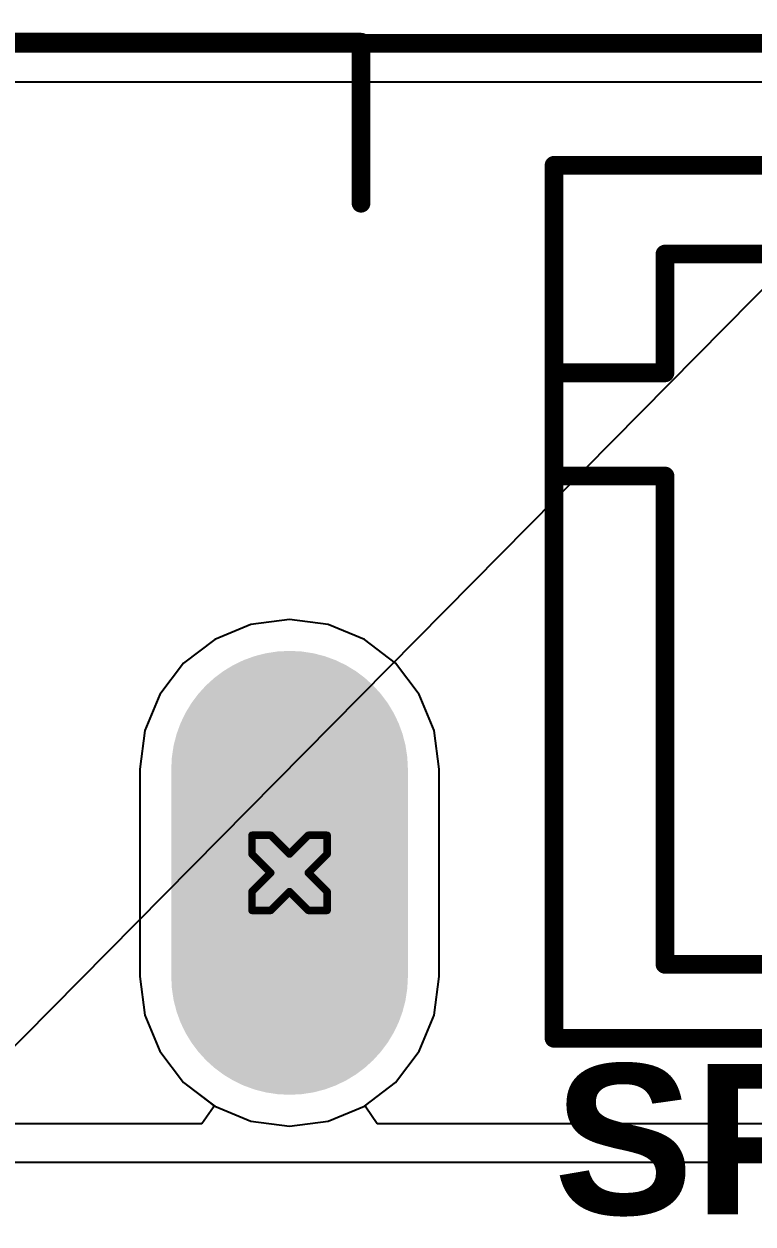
# Model space of a CAD drawing. Header units: inches. Extents: x 0 to 208, y 0 to 213.
# Drawn here: x 0.7473 to 0.9413, y 4.0166 to 4.3359 of the extents above; entities that cross this region are included whole.
import ezdxf

# ---------------------------------------------------------------- set-up
doc = ezdxf.new("R2010")
doc.units = ezdxf.units.IN
doc.header["$MEASUREMENT"] = 0
for name, color, linetype in [('Board_Outline', 216, 'Continuous'), ('Bottom Layer', 5, 'Continuous'), ('Bottom Solder', 6, 'Continuous'), ('Drill Drawing', 1, 'Continuous'), ('L2_GND1', 16, 'Continuous'), ('L3_SIG1', 76, 'Continuous'), ('L4_PWR', 90, 'Continuous'), ('L5_GND2', 156, 'Continuous'), ('L6_SIG2', 130, 'Continuous'), ('L7_GND3', 216, 'Continuous'), ('Multi-Layer', 9, 'Continuous'), ('Pad Holes', 156, 'Continuous'), ('Top Layer', 1, 'Continuous'), ('Top Overlay', 2, 'Continuous'), ('Top Solder', 216, 'Continuous')]:
    doc.layers.add(name, color=color, linetype=linetype)
doc.styles.add('Arial_Bold', font='', dxfattribs={"height": 0.2})
doc.styles.get('Arial_Bold').set_extended_font_data('Arial', bold=True)

# ---------------------------------------------------------------- blocks, each defined once
blk = doc.blocks.new('P____PAK_SO_8_B_114')
at = {"layer": 'Bottom Solder'}
blk.add_line((-0.01659, 0.08618), (-209.70349, 207.36439), dxfattribs=at)
blk = doc.blocks.new('HC_XH_2A_G_154')
at = {"layer": 'Bottom Layer'}
blk.add_hatch(color=5, dxfattribs=at).paths.add_polyline_path([(-0.07922, 0.02953), (-0.01922, 0.02953), (-0.01922, -0.02953), (-0.07922, -0.02953)])
h = blk.add_hatch(color=5, dxfattribs=at)
edge = h.paths.add_edge_path()
edge.add_arc((0.04921, 0), 0.02953, 0, 360)
at = {"layer": 'Bottom Solder'}
blk.add_hatch(color=6, dxfattribs=at).paths.add_polyline_path([(-0.08119, 0.0315), (-0.01725, 0.0315), (-0.01725, -0.0315), (-0.08119, -0.0315)])
h = blk.add_hatch(color=6, dxfattribs=at)
edge = h.paths.add_edge_path()
edge.add_arc((0.04921, 0), 0.0315, 0, 360)
at = {"layer": 'L2_GND1'}
blk.add_hatch(color=16, dxfattribs=at).paths.add_polyline_path([(-0.07922, 0.02953), (-0.01922, 0.02953), (-0.01922, -0.02953), (-0.07922, -0.02953)])
h = blk.add_hatch(color=16, dxfattribs=at)
edge = h.paths.add_edge_path()
edge.add_arc((0.04921, 0), 0.02953, 0, 360)
at = {"layer": 'L3_SIG1'}
blk.add_hatch(color=76, dxfattribs=at).paths.add_polyline_path([(-0.07922, 0.02953), (-0.01922, 0.02953), (-0.01922, -0.02953), (-0.07922, -0.02953)])
h = blk.add_hatch(color=76, dxfattribs=at)
edge = h.paths.add_edge_path()
edge.add_arc((0.04921, 0), 0.02953, 0, 360)
at = {"layer": 'L4_PWR'}
blk.add_hatch(color=90, dxfattribs=at).paths.add_polyline_path([(-0.07922, 0.02953), (-0.01922, 0.02953), (-0.01922, -0.02953), (-0.07922, -0.02953)])
h = blk.add_hatch(color=90, dxfattribs=at)
edge = h.paths.add_edge_path()
edge.add_arc((0.04921, 0), 0.02953, 0, 360)
at = {"layer": 'L5_GND2'}
blk.add_hatch(color=156, dxfattribs=at).paths.add_polyline_path([(-0.07922, 0.02953), (-0.01922, 0.02953), (-0.01922, -0.02953), (-0.07922, -0.02953)])
h = blk.add_hatch(color=156, dxfattribs=at)
edge = h.paths.add_edge_path()
edge.add_arc((0.04921, 0), 0.02953, 0, 360)
at = {"layer": 'L6_SIG2'}
blk.add_hatch(color=130, dxfattribs=at).paths.add_polyline_path([(-0.07922, 0.02953), (-0.01922, 0.02953), (-0.01922, -0.02953), (-0.07922, -0.02953)])
h = blk.add_hatch(color=130, dxfattribs=at)
edge = h.paths.add_edge_path()
edge.add_arc((0.04921, 0), 0.02953, 0, 360)
at = {"layer": 'L7_GND3'}
blk.add_hatch(color=216, dxfattribs=at).paths.add_polyline_path([(-0.07922, 0.02953), (-0.01922, 0.02953), (-0.01922, -0.02953), (-0.07922, -0.02953)])
h = blk.add_hatch(color=216, dxfattribs=at)
edge = h.paths.add_edge_path()
edge.add_arc((0.04921, 0), 0.02953, 0, 360)
at = {"layer": 'Multi-Layer'}
blk.add_hatch(color=9, dxfattribs=at).paths.add_polyline_path([(-0.07922, 0.02953), (-0.01922, 0.02953), (-0.01922, -0.02953), (-0.07922, -0.02953)])
h = blk.add_hatch(color=9, dxfattribs=at)
edge = h.paths.add_edge_path()
edge.add_arc((0.04921, 0), 0.02953, 0, 360)
at = {"layer": 'Pad Holes'}
h = blk.add_hatch(color=7, dxfattribs=at)
edge = h.paths.add_edge_path()
edge.add_arc((-0.04922, 0), 0.01772, 0, 360)
h = blk.add_hatch(color=7, dxfattribs=at)
edge = h.paths.add_edge_path()
edge.add_arc((0.04922, 0), 0.01772, 0, 360)
at = {"layer": 'Top Layer'}
blk.add_hatch(color=1, dxfattribs=at).paths.add_polyline_path([(-0.07922, 0.02953), (-0.01922, 0.02953), (-0.01922, -0.02953), (-0.07922, -0.02953)])
h = blk.add_hatch(color=1, dxfattribs=at)
edge = h.paths.add_edge_path()
edge.add_arc((0.04921, 0), 0.02953, 0, 360)
at = {"layer": 'Top Solder'}
blk.add_hatch(color=216, dxfattribs=at).paths.add_polyline_path([(-0.08119, 0.0315), (-0.01725, 0.0315), (-0.01725, -0.0315), (-0.08119, -0.0315)])
h = blk.add_hatch(color=216, dxfattribs=at)
edge = h.paths.add_edge_path()
edge.add_arc((0.04921, 0), 0.0315, 0, 360)
at = {"layer": 'Top Overlay'}
for points in [[(0.14764, 0.13779, 0.005, 0.005, 0), (-0.14764, 0.13779, 0.005, 0.005, 0)], [(-0.14764, 0.13779, 0.005, 0.005, 0), (-0.14764, -0.09449, 0.005, 0.005, 0)], [(0.14763, 0.13779, 0.005, 0.005, 0), (0.14763, -0.09449, 0.005, 0.005, 0)], [(-0.11811, 0.11811, 0.005, 0.005, 0), (-0.11811, -0.01181, 0.005, 0.005, 0)], [(0.11811, 0.11811, 0.005, 0.005, 0), (-0.11811, 0.11811, 0.005, 0.005, 0)], [(0.11811, 0.11811, 0.005, 0.005, 0), (0.11811, -0.01181, 0.005, 0.005, 0)], [(-0.11811, -0.01181, 0.005, 0.005, 0), (-0.14764, -0.01181, 0.005, 0.005, 0)], [(0.14763, -0.01181, 0.005, 0.005, 0), (0.11811, -0.01181, 0.005, 0.005, 0)], [(-0.11811, -0.03927, 0.005, 0.005, 0), (-0.14764, -0.03927, 0.005, 0.005, 0)], [(-0.11811, -0.03927, 0.005, 0.005, 0), (-0.11811, -0.07087, 0.005, 0.005, 0)], [(0.14764, -0.03927, 0.005, 0.005, 0), (0.11811, -0.03927, 0.005, 0.005, 0)], [(0.11811, -0.03927, 0.005, 0.005, 0), (0.11811, -0.07087, 0.005, 0.005, 0)], [(-0.07874, -0.07087, 0.005, 0.005, 0), (-0.11811, -0.07087, 0.005, 0.005, 0)], [(-0.07874, -0.07087, 0.005, 0.005, 0), (-0.07874, -0.09449, 0.005, 0.005, 0)], [(-0.03938, -0.07087, 0.005, 0.005, 0), (-0.03938, -0.09449, 0.005, 0.005, 0)], [(0.03937, -0.07087, 0.005, 0.005, 0), (-0.03938, -0.07087, 0.005, 0.005, 0)], [(0.03937, -0.07087, 0.005, 0.005, 0), (0.03937, -0.09449, 0.005, 0.005, 0)], [(0.11811, -0.07087, 0.005, 0.005, 0), (0.07874, -0.07087, 0.005, 0.005, 0)], [(0.07874, -0.07087, 0.005, 0.005, 0), (0.07874, -0.09449, 0.005, 0.005, 0)], [(0.14764, -0.09449, 0.005, 0.005, 0), (-0.14764, -0.09449, 0.005, 0.005, 0)]]:
    blk.add_lwpolyline(points, format="xyseb", dxfattribs=at)
for points in [[(-0.14889, 0.13779, 0.0025, 0.0025, 1), (-0.14639, 0.13779, 0.0025, 0.0025, 1)], [(-0.14889, 0.13779, 0.0025, 0.0025, 1), (-0.14639, 0.13779, 0.0025, 0.0025, 1)], [(0.14638, 0.13779, 0.0025, 0.0025, 1), (0.14888, 0.13779, 0.0025, 0.0025, 1)], [(0.14639, 0.13779, 0.0025, 0.0025, 1), (0.14889, 0.13779, 0.0025, 0.0025, 1)], [(-0.11936, 0.11811, 0.0025, 0.0025, 1), (-0.11686, 0.11811, 0.0025, 0.0025, 1)], [(-0.11936, 0.11811, 0.0025, 0.0025, 1), (-0.11686, 0.11811, 0.0025, 0.0025, 1)], [(0.11686, 0.11811, 0.0025, 0.0025, 1), (0.11936, 0.11811, 0.0025, 0.0025, 1)], [(0.11686, 0.11811, 0.0025, 0.0025, 1), (0.11936, 0.11811, 0.0025, 0.0025, 1)], [(-0.14889, -0.01181, 0.0025, 0.0025, 1), (-0.14639, -0.01181, 0.0025, 0.0025, 1)], [(-0.11936, -0.01181, 0.0025, 0.0025, 1), (-0.11686, -0.01181, 0.0025, 0.0025, 1)], [(-0.11936, -0.01181, 0.0025, 0.0025, 1), (-0.11686, -0.01181, 0.0025, 0.0025, 1)], [(0.11686, -0.01181, 0.0025, 0.0025, 1), (0.11936, -0.01181, 0.0025, 0.0025, 1)], [(0.11686, -0.01181, 0.0025, 0.0025, 1), (0.11936, -0.01181, 0.0025, 0.0025, 1)], [(0.14638, -0.01181, 0.0025, 0.0025, 1), (0.14888, -0.01181, 0.0025, 0.0025, 1)], [(-0.14889, -0.03927, 0.0025, 0.0025, 1), (-0.14639, -0.03927, 0.0025, 0.0025, 1)], [(-0.11936, -0.03927, 0.0025, 0.0025, 1), (-0.11686, -0.03927, 0.0025, 0.0025, 1)], [(-0.11936, -0.03927, 0.0025, 0.0025, 1), (-0.11686, -0.03927, 0.0025, 0.0025, 1)], [(0.11686, -0.03927, 0.0025, 0.0025, 1), (0.11936, -0.03927, 0.0025, 0.0025, 1)], [(0.11686, -0.03927, 0.0025, 0.0025, 1), (0.11936, -0.03927, 0.0025, 0.0025, 1)], [(0.14639, -0.03927, 0.0025, 0.0025, 1), (0.14889, -0.03927, 0.0025, 0.0025, 1)], [(-0.11936, -0.07087, 0.0025, 0.0025, 1), (-0.11686, -0.07087, 0.0025, 0.0025, 1)], [(-0.11936, -0.07087, 0.0025, 0.0025, 1), (-0.11686, -0.07087, 0.0025, 0.0025, 1)], [(-0.07999, -0.07087, 0.0025, 0.0025, 1), (-0.07749, -0.07087, 0.0025, 0.0025, 1)], [(-0.07999, -0.07087, 0.0025, 0.0025, 1), (-0.07749, -0.07087, 0.0025, 0.0025, 1)], [(-0.04063, -0.07087, 0.0025, 0.0025, 1), (-0.03813, -0.07087, 0.0025, 0.0025, 1)], [(-0.04063, -0.07087, 0.0025, 0.0025, 1), (-0.03813, -0.07087, 0.0025, 0.0025, 1)], [(0.03812, -0.07087, 0.0025, 0.0025, 1), (0.04062, -0.07087, 0.0025, 0.0025, 1)], [(0.03812, -0.07087, 0.0025, 0.0025, 1), (0.04062, -0.07087, 0.0025, 0.0025, 1)], [(0.07749, -0.07087, 0.0025, 0.0025, 1), (0.07999, -0.07087, 0.0025, 0.0025, 1)], [(0.07749, -0.07087, 0.0025, 0.0025, 1), (0.07999, -0.07087, 0.0025, 0.0025, 1)], [(0.11686, -0.07087, 0.0025, 0.0025, 1), (0.11936, -0.07087, 0.0025, 0.0025, 1)], [(0.11686, -0.07087, 0.0025, 0.0025, 1), (0.11936, -0.07087, 0.0025, 0.0025, 1)], [(-0.14889, -0.09449, 0.0025, 0.0025, 1), (-0.14639, -0.09449, 0.0025, 0.0025, 1)], [(-0.14889, -0.09449, 0.0025, 0.0025, 1), (-0.14639, -0.09449, 0.0025, 0.0025, 1)], [(-0.07999, -0.09449, 0.0025, 0.0025, 1), (-0.07749, -0.09449, 0.0025, 0.0025, 1)], [(-0.04063, -0.09449, 0.0025, 0.0025, 1), (-0.03813, -0.09449, 0.0025, 0.0025, 1)], [(0.03812, -0.09449, 0.0025, 0.0025, 1), (0.04062, -0.09449, 0.0025, 0.0025, 1)], [(0.07749, -0.09449, 0.0025, 0.0025, 1), (0.07999, -0.09449, 0.0025, 0.0025, 1)], [(0.14638, -0.09449, 0.0025, 0.0025, 1), (0.14888, -0.09449, 0.0025, 0.0025, 1)], [(0.14639, -0.09449, 0.0025, 0.0025, 1), (0.14889, -0.09449, 0.0025, 0.0025, 1)]]:
    blk.add_lwpolyline(points, format="xyseb", close=True, dxfattribs=at)
blk = doc.blocks.new('DC_053D_25A_526')
at = {"layer": 'Bottom Layer'}
h = blk.add_hatch(color=5, dxfattribs=at)
edge = h.paths.add_edge_path()
edge.add_arc((0.18898, 0.04626), 0.02953, 180, 360)
edge.add_line((0.2185, 0.04626), (0.2185, 0.10138))
edge.add_arc((0.18898, 0.10138), 0.02953, 0, 180)
edge.add_line((0.15945, 0.10138), (0.15945, 0.04626))
at = {"layer": 'Bottom Solder'}
h = blk.add_hatch(color=6, dxfattribs=at)
edge = h.paths.add_edge_path()
edge.add_arc((0.18898, 0.04626), 0.0315, 180, 360)
edge.add_line((0.22047, 0.04626), (0.22047, 0.10138))
edge.add_arc((0.18898, 0.10138), 0.0315, 0, 180)
edge.add_line((0.15748, 0.10138), (0.15748, 0.04626))
at = {"layer": 'L2_GND1'}
h = blk.add_hatch(color=16, dxfattribs=at)
edge = h.paths.add_edge_path()
edge.add_arc((0.18898, 0.04626), 0.02953, 180, 360)
edge.add_line((0.2185, 0.04626), (0.2185, 0.10138))
edge.add_arc((0.18898, 0.10138), 0.02953, 0, 180)
edge.add_line((0.15945, 0.10138), (0.15945, 0.04626))
at = {"layer": 'L3_SIG1'}
h = blk.add_hatch(color=76, dxfattribs=at)
edge = h.paths.add_edge_path()
edge.add_arc((0.18898, 0.04626), 0.02953, 180, 360)
edge.add_line((0.2185, 0.04626), (0.2185, 0.10138))
edge.add_arc((0.18898, 0.10138), 0.02953, 0, 180)
edge.add_line((0.15945, 0.10138), (0.15945, 0.04626))
at = {"layer": 'L4_PWR'}
h = blk.add_hatch(color=90, dxfattribs=at)
edge = h.paths.add_edge_path()
edge.add_arc((0.18898, 0.04626), 0.02953, 180, 360)
edge.add_line((0.2185, 0.04626), (0.2185, 0.10138))
edge.add_arc((0.18898, 0.10138), 0.02953, 0, 180)
edge.add_line((0.15945, 0.10138), (0.15945, 0.04626))
at = {"layer": 'L5_GND2'}
h = blk.add_hatch(color=156, dxfattribs=at)
edge = h.paths.add_edge_path()
edge.add_arc((0.18898, 0.04626), 0.02953, 180, 360)
edge.add_line((0.2185, 0.04626), (0.2185, 0.10138))
edge.add_arc((0.18898, 0.10138), 0.02953, 0, 180)
edge.add_line((0.15945, 0.10138), (0.15945, 0.04626))
at = {"layer": 'L6_SIG2'}
h = blk.add_hatch(color=130, dxfattribs=at)
edge = h.paths.add_edge_path()
edge.add_arc((0.18898, 0.04626), 0.02953, 180, 360)
edge.add_line((0.2185, 0.04626), (0.2185, 0.10138))
edge.add_arc((0.18898, 0.10138), 0.02953, 0, 180)
edge.add_line((0.15945, 0.10138), (0.15945, 0.04626))
at = {"layer": 'L7_GND3'}
h = blk.add_hatch(color=216, dxfattribs=at)
edge = h.paths.add_edge_path()
edge.add_arc((0.18898, 0.04626), 0.02953, 180, 360)
edge.add_line((0.2185, 0.04626), (0.2185, 0.10138))
edge.add_arc((0.18898, 0.10138), 0.02953, 0, 180)
edge.add_line((0.15945, 0.10138), (0.15945, 0.04626))
at = {"layer": 'Multi-Layer'}
h = blk.add_hatch(color=9, dxfattribs=at)
edge = h.paths.add_edge_path()
edge.add_arc((0.18898, 0.04626), 0.02953, 180, 360)
edge.add_line((0.2185, 0.04626), (0.2185, 0.10138))
edge.add_arc((0.18898, 0.10138), 0.02953, 0, 180)
edge.add_line((0.15945, 0.10138), (0.15945, 0.04626))
at = {"layer": 'Pad Holes'}
h = blk.add_hatch(color=7, dxfattribs=at)
edge = h.paths.add_edge_path()
edge.add_arc((0.18898, 0.05059), 0.01614, 180, 360)
edge.add_line((0.20512, 0.05059), (0.20512, 0.09705))
edge.add_arc((0.18898, 0.09705), 0.01614, 0, 180)
edge.add_line((0.17283, 0.09705), (0.17283, 0.05059))
at = {"layer": 'Top Layer'}
h = blk.add_hatch(color=1, dxfattribs=at)
edge = h.paths.add_edge_path()
edge.add_arc((0.18898, 0.04626), 0.02953, 180, 360)
edge.add_line((0.2185, 0.04626), (0.2185, 0.10138))
edge.add_arc((0.18898, 0.10138), 0.02953, 0, 180)
edge.add_line((0.15945, 0.10138), (0.15945, 0.04626))
at = {"layer": 'Top Solder'}
h = blk.add_hatch(color=216, dxfattribs=at)
edge = h.paths.add_edge_path()
edge.add_arc((0.18898, 0.04626), 0.0315, 180, 360)
edge.add_line((0.22047, 0.04626), (0.22047, 0.10138))
edge.add_arc((0.18898, 0.10138), 0.0315, 0, 180)
edge.add_line((0.15748, 0.10138), (0.15748, 0.04626))
at = {"layer": 'Top Overlay'}
for points in [[(0, 0.29484, 0.005, 0.005, 0), (0.208, 0.29484, 0.005, 0.005, 0)], [(0.208, 0.252, 0.005, 0.005, 0), (0.208, 0.29484, 0.005, 0.005, 0)]]:
    blk.add_lwpolyline(points, format="xyseb", dxfattribs=at)
for points in [[(0.20675, 0.29484, 0.0025, 0.0025, 1), (0.20925, 0.29484, 0.0025, 0.0025, 1)], [(0.20675, 0.29484, 0.0025, 0.0025, 1), (0.20925, 0.29484, 0.0025, 0.0025, 1)], [(0.20675, 0.252, 0.0025, 0.0025, 1), (0.20925, 0.252, 0.0025, 0.0025, 1)]]:
    blk.add_lwpolyline(points, format="xyseb", close=True, dxfattribs=at)

msp = doc.modelspace()

# ---------------------------------------------------------------- linework, layer by layer
at = {"layer": 'Board_Outline'}
msp.add_lwpolyline([(0, 4.33071, 0.005, 0.005, 0), (5.90551, 4.33071, 0.005, 0.005, 0)], format="xyseb", dxfattribs=at)
at = {"layer": 'Bottom Layer'}
for p, q in [((0.0102, 4.32051), (1.5866, 4.32051)), ((0.81795, 4.17743), (0.80763, 4.17607)), ((0.82827, 4.17607), (0.81795, 4.17743)), ((0.80763, 4.17607), (0.79802, 4.17209)), ((0.83789, 4.17209), (0.82827, 4.17607)), ((0.79802, 4.17209), (0.78976, 4.16575)), ((0.84615, 4.16575), (0.83789, 4.17209)), ((0.78976, 4.16575), (0.78343, 4.15749)), ((0.85248, 4.15749), (0.84615, 4.16575)), ((0.78343, 4.15749), (0.77944, 4.14788)), ((0.85646, 4.14788), (0.85248, 4.15749)), ((0.77944, 4.14788), (0.77809, 4.13756)), ((0.85782, 4.13756), (0.85646, 4.14788)), ((0.77809, 4.13756), (0.77809, 4.08244)), ((0.85782, 4.08244), (0.85782, 4.13756)), ((0.77809, 4.08244), (0.77944, 4.07212)), ((0.85646, 4.07212), (0.85782, 4.08244)), ((0.77944, 4.07212), (0.78343, 4.06251)), ((0.85248, 4.06251), (0.85646, 4.07212)), ((0.78343, 4.06251), (0.78976, 4.05425)), ((0.84615, 4.05425), (0.85248, 4.06251)), ((0.78976, 4.05425), (0.79802, 4.04791)), ((0.83789, 4.04791), (0.84615, 4.05425)), ((0.79802, 4.04791), (0.80763, 4.04393)), ((0.82827, 4.04393), (0.83789, 4.04791)), ((0.80763, 4.04393), (0.81795, 4.04257)), ((0.81795, 4.04257), (0.82827, 4.04393))]:
    msp.add_line(p, q, dxfattribs=at)
at = {"layer": 'Drill Drawing'}
for points in [[(0.80795, 4.115, 0.002, 0.002, 0), (0.80795, 4.12, 0.002, 0.002, 0)], [(0.80795, 4.12, 0.002, 0.002, 0), (0.81295, 4.12, 0.002, 0.002, 0)], [(0.81295, 4.12, 0.002, 0.002, 0), (0.81795, 4.115, 0.002, 0.002, 0)], [(0.81795, 4.115, 0.002, 0.002, 0), (0.82295, 4.12, 0.002, 0.002, 0)], [(0.82295, 4.12, 0.002, 0.002, 0), (0.82795, 4.12, 0.002, 0.002, 0)], [(0.82795, 4.115, 0.002, 0.002, 0), (0.82795, 4.12, 0.002, 0.002, 0)], [(0.80795, 4.115, 0.002, 0.002, 0), (0.81295, 4.11, 0.002, 0.002, 0)], [(0.82295, 4.11, 0.002, 0.002, 0), (0.82795, 4.115, 0.002, 0.002, 0)], [(0.80795, 4.105, 0.002, 0.002, 0), (0.81295, 4.11, 0.002, 0.002, 0)], [(0.82295, 4.11, 0.002, 0.002, 0), (0.82795, 4.105, 0.002, 0.002, 0)], [(0.80795, 4.1, 0.002, 0.002, 0), (0.80795, 4.105, 0.002, 0.002, 0)], [(0.81295, 4.1, 0.002, 0.002, 0), (0.81795, 4.105, 0.002, 0.002, 0)], [(0.81795, 4.105, 0.002, 0.002, 0), (0.82295, 4.1, 0.002, 0.002, 0)], [(0.82795, 4.1, 0.002, 0.002, 0), (0.82795, 4.105, 0.002, 0.002, 0)], [(0.80795, 4.1, 0.002, 0.002, 0), (0.81295, 4.1, 0.002, 0.002, 0)], [(0.82295, 4.1, 0.002, 0.002, 0), (0.82795, 4.1, 0.002, 0.002, 0)]]:
    msp.add_lwpolyline(points, format="xyseb", dxfattribs=at)
for points in [[(0.80745, 4.12, 0.001, 0.001, 1), (0.80845, 4.12, 0.001, 0.001, 1)], [(0.80745, 4.12, 0.001, 0.001, 1), (0.80845, 4.12, 0.001, 0.001, 1)], [(0.81245, 4.12, 0.001, 0.001, 1), (0.81345, 4.12, 0.001, 0.001, 1)], [(0.81245, 4.12, 0.001, 0.001, 1), (0.81345, 4.12, 0.001, 0.001, 1)], [(0.82245, 4.12, 0.001, 0.001, 1), (0.82345, 4.12, 0.001, 0.001, 1)], [(0.82245, 4.12, 0.001, 0.001, 1), (0.82345, 4.12, 0.001, 0.001, 1)], [(0.82745, 4.12, 0.001, 0.001, 1), (0.82845, 4.12, 0.001, 0.001, 1)], [(0.82745, 4.12, 0.001, 0.001, 1), (0.82845, 4.12, 0.001, 0.001, 1)], [(0.80745, 4.115, 0.001, 0.001, 1), (0.80845, 4.115, 0.001, 0.001, 1)], [(0.80745, 4.115, 0.001, 0.001, 1), (0.80845, 4.115, 0.001, 0.001, 1)], [(0.81745, 4.115, 0.001, 0.001, 1), (0.81845, 4.115, 0.001, 0.001, 1)], [(0.81745, 4.115, 0.001, 0.001, 1), (0.81845, 4.115, 0.001, 0.001, 1)], [(0.82745, 4.115, 0.001, 0.001, 1), (0.82845, 4.115, 0.001, 0.001, 1)], [(0.82745, 4.115, 0.001, 0.001, 1), (0.82845, 4.115, 0.001, 0.001, 1)], [(0.81245, 4.11, 0.001, 0.001, 1), (0.81345, 4.11, 0.001, 0.001, 1)], [(0.81245, 4.11, 0.001, 0.001, 1), (0.81345, 4.11, 0.001, 0.001, 1)], [(0.82245, 4.11, 0.001, 0.001, 1), (0.82345, 4.11, 0.001, 0.001, 1)], [(0.82245, 4.11, 0.001, 0.001, 1), (0.82345, 4.11, 0.001, 0.001, 1)], [(0.80745, 4.105, 0.001, 0.001, 1), (0.80845, 4.105, 0.001, 0.001, 1)], [(0.80745, 4.105, 0.001, 0.001, 1), (0.80845, 4.105, 0.001, 0.001, 1)], [(0.81745, 4.105, 0.001, 0.001, 1), (0.81845, 4.105, 0.001, 0.001, 1)], [(0.81745, 4.105, 0.001, 0.001, 1), (0.81845, 4.105, 0.001, 0.001, 1)], [(0.82745, 4.105, 0.001, 0.001, 1), (0.82845, 4.105, 0.001, 0.001, 1)], [(0.82745, 4.105, 0.001, 0.001, 1), (0.82845, 4.105, 0.001, 0.001, 1)], [(0.80745, 4.1, 0.001, 0.001, 1), (0.80845, 4.1, 0.001, 0.001, 1)], [(0.80745, 4.1, 0.001, 0.001, 1), (0.80845, 4.1, 0.001, 0.001, 1)], [(0.81245, 4.1, 0.001, 0.001, 1), (0.81345, 4.1, 0.001, 0.001, 1)], [(0.81245, 4.1, 0.001, 0.001, 1), (0.81345, 4.1, 0.001, 0.001, 1)], [(0.82245, 4.1, 0.001, 0.001, 1), (0.82345, 4.1, 0.001, 0.001, 1)], [(0.82245, 4.1, 0.001, 0.001, 1), (0.82345, 4.1, 0.001, 0.001, 1)], [(0.82745, 4.1, 0.001, 0.001, 1), (0.82845, 4.1, 0.001, 0.001, 1)], [(0.82745, 4.1, 0.001, 0.001, 1), (0.82845, 4.1, 0.001, 0.001, 1)]]:
    msp.add_lwpolyline(points, format="xyseb", close=True, dxfattribs=at)
at = {"layer": 'L2_GND1'}
for p, q in [((0.0102, 4.32051), (1.5866, 4.32051)), ((0.81795, 4.17743), (0.80763, 4.17607)), ((0.82827, 4.17607), (0.81795, 4.17743)), ((0.80763, 4.17607), (0.79802, 4.17209)), ((0.83789, 4.17209), (0.82827, 4.17607)), ((0.79802, 4.17209), (0.78976, 4.16575)), ((0.84615, 4.16575), (0.83789, 4.17209)), ((0.78976, 4.16575), (0.78343, 4.15749)), ((0.85248, 4.15749), (0.84615, 4.16575)), ((0.78343, 4.15749), (0.77944, 4.14788)), ((0.85646, 4.14788), (0.85248, 4.15749)), ((0.77944, 4.14788), (0.77809, 4.13756)), ((0.85782, 4.13756), (0.85646, 4.14788)), ((0.77809, 4.13756), (0.77809, 4.08244)), ((0.85782, 4.08244), (0.85782, 4.13756)), ((0.77809, 4.08244), (0.77944, 4.07212)), ((0.85646, 4.07212), (0.85782, 4.08244)), ((0.77944, 4.07212), (0.78343, 4.06251)), ((0.85248, 4.06251), (0.85646, 4.07212)), ((0.78343, 4.06251), (0.78976, 4.05425)), ((0.84615, 4.05425), (0.85248, 4.06251)), ((0.78976, 4.05425), (0.79802, 4.04791)), ((0.83789, 4.04791), (0.84615, 4.05425)), ((0.79802, 4.04791), (0.80763, 4.04393)), ((0.82827, 4.04393), (0.83789, 4.04791)), ((0.80763, 4.04393), (0.81795, 4.04257)), ((0.81795, 4.04257), (0.82827, 4.04393))]:
    msp.add_line(p, q, dxfattribs=at)
at = {"layer": 'L3_SIG1'}
for p, q in [((0.0102, 4.32051), (1.5866, 4.32051)), ((0.81795, 4.17743), (0.80763, 4.17607)), ((0.82827, 4.17607), (0.81795, 4.17743)), ((0.80763, 4.17607), (0.79802, 4.17209)), ((0.83789, 4.17209), (0.82827, 4.17607)), ((0.79802, 4.17209), (0.78976, 4.16575)), ((0.84615, 4.16575), (0.83789, 4.17209)), ((0.78976, 4.16575), (0.78343, 4.15749)), ((0.85248, 4.15749), (0.84615, 4.16575)), ((0.78343, 4.15749), (0.77944, 4.14788)), ((0.85646, 4.14788), (0.85248, 4.15749)), ((0.77944, 4.14788), (0.77809, 4.13756)), ((0.85782, 4.13756), (0.85646, 4.14788)), ((0.77809, 4.13756), (0.77809, 4.08244)), ((0.85782, 4.08244), (0.85782, 4.13756)), ((0.77809, 4.08244), (0.77944, 4.07212)), ((0.85646, 4.07212), (0.85782, 4.08244)), ((0.77944, 4.07212), (0.78343, 4.06251)), ((0.85248, 4.06251), (0.85646, 4.07212)), ((0.78343, 4.06251), (0.78976, 4.05425)), ((0.84615, 4.05425), (0.85248, 4.06251)), ((0.78976, 4.05425), (0.79802, 4.04791)), ((0.83789, 4.04791), (0.84615, 4.05425)), ((0.79802, 4.04791), (0.80763, 4.04393)), ((0.82827, 4.04393), (0.83789, 4.04791)), ((0.80763, 4.04393), (0.81795, 4.04257)), ((0.81795, 4.04257), (0.82827, 4.04393))]:
    msp.add_line(p, q, dxfattribs=at)
at = {"layer": 'L4_PWR'}
for p, q in [((0.0102, 4.32051), (1.5866, 4.32051)), ((0.81795, 4.17743), (0.80763, 4.17607)), ((0.82827, 4.17607), (0.81795, 4.17743)), ((0.80763, 4.17607), (0.79802, 4.17209)), ((0.83789, 4.17209), (0.82827, 4.17607)), ((0.79802, 4.17209), (0.78976, 4.16575)), ((0.84615, 4.16575), (0.83789, 4.17209)), ((0.78976, 4.16575), (0.78343, 4.15749)), ((0.85248, 4.15749), (0.84615, 4.16575)), ((0.78343, 4.15749), (0.77944, 4.14788)), ((0.85646, 4.14788), (0.85248, 4.15749)), ((0.77944, 4.14788), (0.77809, 4.13756)), ((0.85782, 4.13756), (0.85646, 4.14788)), ((0.77809, 4.13756), (0.77809, 4.08244)), ((0.85782, 4.08244), (0.85782, 4.13756)), ((0.77809, 4.08244), (0.77944, 4.07212)), ((0.85646, 4.07212), (0.85782, 4.08244)), ((0.77944, 4.07212), (0.78343, 4.06251)), ((0.85248, 4.06251), (0.85646, 4.07212)), ((0.78343, 4.06251), (0.78976, 4.05425)), ((0.84615, 4.05425), (0.85248, 4.06251)), ((0.78976, 4.05425), (0.79765, 4.0482)), ((0.83826, 4.0482), (0.84615, 4.05425)), ((0.79767, 4.04765), (0.79462, 4.0432)), ((0.79765, 4.0482), (0.79767, 4.04765)), ((0.83824, 4.04765), (0.83826, 4.0482)), ((0.84129, 4.0432), (0.83824, 4.04765)), ((0.79462, 4.0432), (0.668, 4.0432)), ((1.26876, 4.0432), (0.84129, 4.0432)), ((0.012, 4.033), (1.26876, 4.033))]:
    msp.add_line(p, q, dxfattribs=at)
at = {"layer": 'L5_GND2'}
for p, q in [((0.0102, 4.32051), (1.5866, 4.32051)), ((0.81795, 4.17743), (0.80763, 4.17607)), ((0.82827, 4.17607), (0.81795, 4.17743)), ((0.80763, 4.17607), (0.79802, 4.17209)), ((0.83789, 4.17209), (0.82827, 4.17607)), ((0.79802, 4.17209), (0.78976, 4.16575)), ((0.84615, 4.16575), (0.83789, 4.17209)), ((0.78976, 4.16575), (0.78343, 4.15749)), ((0.85248, 4.15749), (0.84615, 4.16575)), ((0.78343, 4.15749), (0.77944, 4.14788)), ((0.85646, 4.14788), (0.85248, 4.15749)), ((0.77944, 4.14788), (0.77809, 4.13756)), ((0.85782, 4.13756), (0.85646, 4.14788)), ((0.77809, 4.13756), (0.77809, 4.08244)), ((0.85782, 4.08244), (0.85782, 4.13756)), ((0.77809, 4.08244), (0.77944, 4.07212)), ((0.85646, 4.07212), (0.85782, 4.08244)), ((0.77944, 4.07212), (0.78343, 4.06251)), ((0.85248, 4.06251), (0.85646, 4.07212)), ((0.78343, 4.06251), (0.78976, 4.05425)), ((0.84615, 4.05425), (0.85248, 4.06251)), ((0.78976, 4.05425), (0.79802, 4.04791)), ((0.83789, 4.04791), (0.84615, 4.05425)), ((0.79802, 4.04791), (0.80763, 4.04393)), ((0.82827, 4.04393), (0.83789, 4.04791)), ((0.80763, 4.04393), (0.81795, 4.04257)), ((0.81795, 4.04257), (0.82827, 4.04393))]:
    msp.add_line(p, q, dxfattribs=at)
at = {"layer": 'L6_SIG2'}
for p, q in [((0.0102, 4.32051), (1.5866, 4.32051)), ((0.81795, 4.17743), (0.80763, 4.17607)), ((0.82827, 4.17607), (0.81795, 4.17743)), ((0.80763, 4.17607), (0.79802, 4.17209)), ((0.83789, 4.17209), (0.82827, 4.17607)), ((0.79802, 4.17209), (0.78976, 4.16575)), ((0.84615, 4.16575), (0.83789, 4.17209)), ((0.78976, 4.16575), (0.78343, 4.15749)), ((0.85248, 4.15749), (0.84615, 4.16575)), ((0.78343, 4.15749), (0.77944, 4.14788)), ((0.85646, 4.14788), (0.85248, 4.15749)), ((0.77944, 4.14788), (0.77809, 4.13756)), ((0.85782, 4.13756), (0.85646, 4.14788)), ((0.77809, 4.13756), (0.77809, 4.08244)), ((0.85782, 4.08244), (0.85782, 4.13756)), ((0.77809, 4.08244), (0.77944, 4.07212)), ((0.85646, 4.07212), (0.85782, 4.08244)), ((0.77944, 4.07212), (0.78343, 4.06251)), ((0.85248, 4.06251), (0.85646, 4.07212)), ((0.78343, 4.06251), (0.78976, 4.05425)), ((0.84615, 4.05425), (0.85248, 4.06251)), ((0.78976, 4.05425), (0.79802, 4.04791)), ((0.83789, 4.04791), (0.84615, 4.05425)), ((0.79802, 4.04791), (0.80763, 4.04393)), ((0.82827, 4.04393), (0.83789, 4.04791)), ((0.80763, 4.04393), (0.81795, 4.04257)), ((0.81795, 4.04257), (0.82827, 4.04393))]:
    msp.add_line(p, q, dxfattribs=at)
at = {"layer": 'L7_GND3'}
for p, q in [((0.0102, 4.32051), (1.5866, 4.32051)), ((0.81795, 4.17743), (0.80763, 4.17607)), ((0.82827, 4.17607), (0.81795, 4.17743)), ((0.80763, 4.17607), (0.79802, 4.17209)), ((0.83789, 4.17209), (0.82827, 4.17607)), ((0.79802, 4.17209), (0.78976, 4.16575)), ((0.84615, 4.16575), (0.83789, 4.17209)), ((0.78976, 4.16575), (0.78343, 4.15749)), ((0.85248, 4.15749), (0.84615, 4.16575)), ((0.78343, 4.15749), (0.77944, 4.14788)), ((0.85646, 4.14788), (0.85248, 4.15749)), ((0.77944, 4.14788), (0.77809, 4.13756)), ((0.85782, 4.13756), (0.85646, 4.14788)), ((0.77809, 4.13756), (0.77809, 4.08244)), ((0.85782, 4.08244), (0.85782, 4.13756)), ((0.77809, 4.08244), (0.77944, 4.07212)), ((0.85646, 4.07212), (0.85782, 4.08244)), ((0.77944, 4.07212), (0.78343, 4.06251)), ((0.85248, 4.06251), (0.85646, 4.07212)), ((0.78343, 4.06251), (0.78976, 4.05425)), ((0.84615, 4.05425), (0.85248, 4.06251)), ((0.78976, 4.05425), (0.79802, 4.04791)), ((0.83789, 4.04791), (0.84615, 4.05425)), ((0.79802, 4.04791), (0.80763, 4.04393)), ((0.82827, 4.04393), (0.83789, 4.04791)), ((0.80763, 4.04393), (0.81795, 4.04257)), ((0.81795, 4.04257), (0.82827, 4.04393))]:
    msp.add_line(p, q, dxfattribs=at)
at = {"layer": 'Top Layer'}
for p, q in [((0.0102, 4.32051), (1.5866, 4.32051)), ((0.81795, 4.17743), (0.80763, 4.17607)), ((0.82827, 4.17607), (0.81795, 4.17743)), ((0.80763, 4.17607), (0.79802, 4.17209)), ((0.83789, 4.17209), (0.82827, 4.17607)), ((0.79802, 4.17209), (0.78976, 4.16575)), ((0.84615, 4.16575), (0.83789, 4.17209)), ((0.78976, 4.16575), (0.78343, 4.15749)), ((0.85248, 4.15749), (0.84615, 4.16575)), ((0.78343, 4.15749), (0.77944, 4.14788)), ((0.85646, 4.14788), (0.85248, 4.15749)), ((0.77944, 4.14788), (0.77809, 4.13756)), ((0.85782, 4.13756), (0.85646, 4.14788)), ((0.77809, 4.13756), (0.77809, 4.08244)), ((0.85782, 4.08244), (0.85782, 4.13756)), ((0.77809, 4.08244), (0.77944, 4.07212)), ((0.85646, 4.07212), (0.85782, 4.08244)), ((0.77944, 4.07212), (0.78343, 4.06251)), ((0.85248, 4.06251), (0.85646, 4.07212)), ((0.78343, 4.06251), (0.78976, 4.05425)), ((0.84615, 4.05425), (0.85248, 4.06251)), ((0.78976, 4.05425), (0.79802, 4.04791)), ((0.83789, 4.04791), (0.84615, 4.05425)), ((0.79802, 4.04791), (0.80763, 4.04393)), ((0.82827, 4.04393), (0.83789, 4.04791)), ((0.80763, 4.04393), (0.81795, 4.04257)), ((0.81795, 4.04257), (0.82827, 4.04393))]:
    msp.add_line(p, q, dxfattribs=at)

# ---------------------------------------------------------------- block references
for name, p, rotation in [('P____PAK_SO_8_B_114', (0.165, 3.548), 270), ('HC_XH_2A_G_154', (1.036, 4.20377), 180)]:
    msp.add_blockref(name, p, dxfattribs=dict(rotation=rotation))
msp.add_blockref('DC_053D_25A_526', (0.62898, 4.03618))

# ---------------------------------------------------------------- texts
at = {"layer": 'Top Overlay', "style": 'Arial_Bold'}
msp.add_text('SPEAKER', height=0.04, rotation=360, dxfattribs=at).set_placement((0.88825, 4.0191))

doc.saveas('drawing.dxf')
